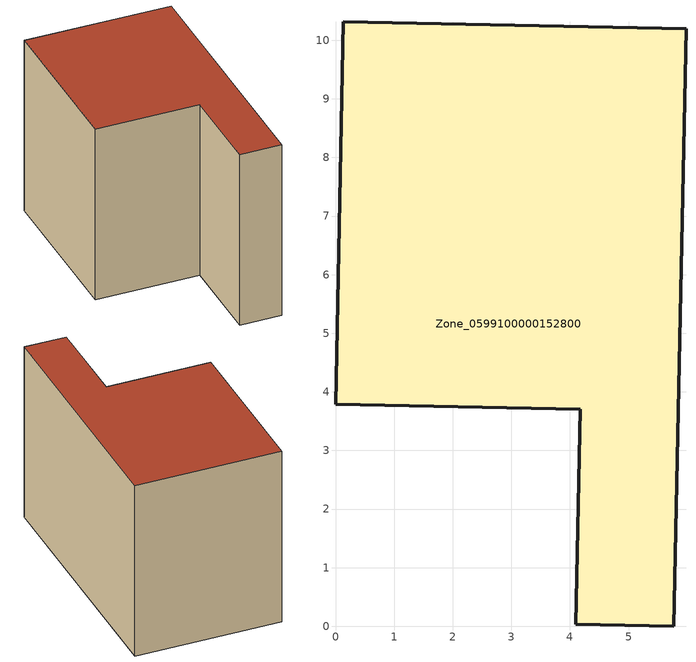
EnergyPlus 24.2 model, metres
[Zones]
Zone_0599100000152800
 floor ground (C_G): 4.18,3.71 0,3.79 0.13,10.31 5.98,10.19 5.77,0 4.1,0.03 z0
 wall outside (C_F): 5.98,10.19 0.13,10.31 0,3.79 4.18,3.71 4.1,0.03 5.77,0 5.98,10.19 z0:7.44
 roof outside (C_R): 5.77,0 5.98,10.19 0.13,10.31 0,3.79 4.18,3.71 4.1,0.03 z7.44
[BUILDING]
Pand.0599100000152800: North Axis=0; Terrain=City; Loads Convergence Tolerance Value=0.04; Temperature Convergence Tolerance Value=0.4; Solar Distribution=FullExterior; Maximum Number of Warmup Days=25; Minimum Number of Warmup Days=1
[Site:Location]
Rotterdam.The.Hague.AP_ZH_NLD Design_Conditions: Latitude=51.96; Longitude=4.45; Time Zone=1; Elevation=-4.5
[SITE:GROUNDTEMPERATURE:BUILDINGSURFACE]
18, 18, 18, 18, 18, 18, 18, 18, 18, 18, 18, 18
[MATERIAL] Thermal Absorptance=0.9; Solar Absorptance=0.7; Visible Absorptance=0.7
Name | Roughness | Thickness | Conductivity | Density | Specific Heat
G.TC.1946 | MediumSmooth | 0.15 | 1 | 540 | 1210
F.TC.1946 | Rough | 0.3 | 0.857143 | 1920 | 840
R.TC.1946 | MediumRough | 0.2 | 0.909091 | 1500 | 1000
[CONSTRUCTION]
C_G: G.TC.1946
C_F: F.TC.1946
C_R: R.TC.1946
[ZONE]
Zone_0599100000152800: Type=1; Multiplier=1; Ceiling Height=Autocalculate; Volume=Autocalculate; Floor Area=autocalculate; Part of Total Floor Area=Yes
[ZONEINFILTRATION:DESIGNFLOWRATE]
Infil_Zone_0599100000152800: Zone or ZoneList or Space or SpaceList=Zone_0599100000152800; Schedule=AlwaysOn; Design Flow Rate Calculation Method=Flow/Area; Flow Rate per Floor Area=0.003; Constant Term Coefficient=1; Temperature Term Coefficient=0; Velocity Term Coefficient=0; Velocity Squared Term Coefficient=0
[HVACTEMPLATE:ZONE:IDEALLOADSAIRSYSTEM]
Zone_0599100000152800: Maximum Heating Supply Air Temperature=50; Minimum Cooling Supply Air Temperature=13; Maximum Heating Supply Air Humidity Ratio=0.0156; Minimum Cooling Supply Air Humidity Ratio=0.0077; Heating Limit=NoLimit; Cooling Limit=NoLimit; Dehumidification Control Type=ConstantSensibleHeatRatio; Cooling Sensible Heat Ratio=0.7; Dehumidification Setpoint=60; Humidification Control Type=None; Humidification Setpoint=30; Outdoor Air Method=None; Outdoor Air Flow Rate per Person=0.00944; Outdoor Air Flow Rate per Zone Floor Area=0; Outdoor Air Flow Rate per Zone=0; Demand Controlled Ventilation Type=None; Outdoor Air Economizer Type=NoEconomizer; Heat Recovery Type=None; Sensible Heat Recovery Effectiveness=0.7; Latent Heat Recovery Effectiveness=0.65
[ZONECONTROL:THERMOSTAT]
ThermostatControl_Zone_0599100000152800: Zone or ZoneList=Zone_0599100000152800; Control Type Schedule=DualSetpointControlType; Control 1=Thermostat_Zone_0599100000152800; Temperature Difference Between Cutout And Setpoint=0
[THERMOSTATSETPOINT:DUALSETPOINT]
Thermostat_Zone_0599100000152800: Heating Setpoint Temperature Schedule=HeatingSetpoint_Zone_0599100000152800; Cooling Setpoint Temperature Schedule=CoolingSetpoint_Zone_0599100000152800
[SCHEDULE:COMPACT]
HeatingSetpoint_Zone_0599100000152800: Through: 12/31, For: AllDays, Until: 24:00, 21
CoolingSetpoint_Zone_0599100000152800: Through: 12/31, For: AllDays, Until: 24:00, 24
DualSetpointControlType: Through: 12/31, For: AllDays, Until: 24:00, 4
AlwaysOn: Through: 12/31, For: AllDays, Until: 24:00, 1
